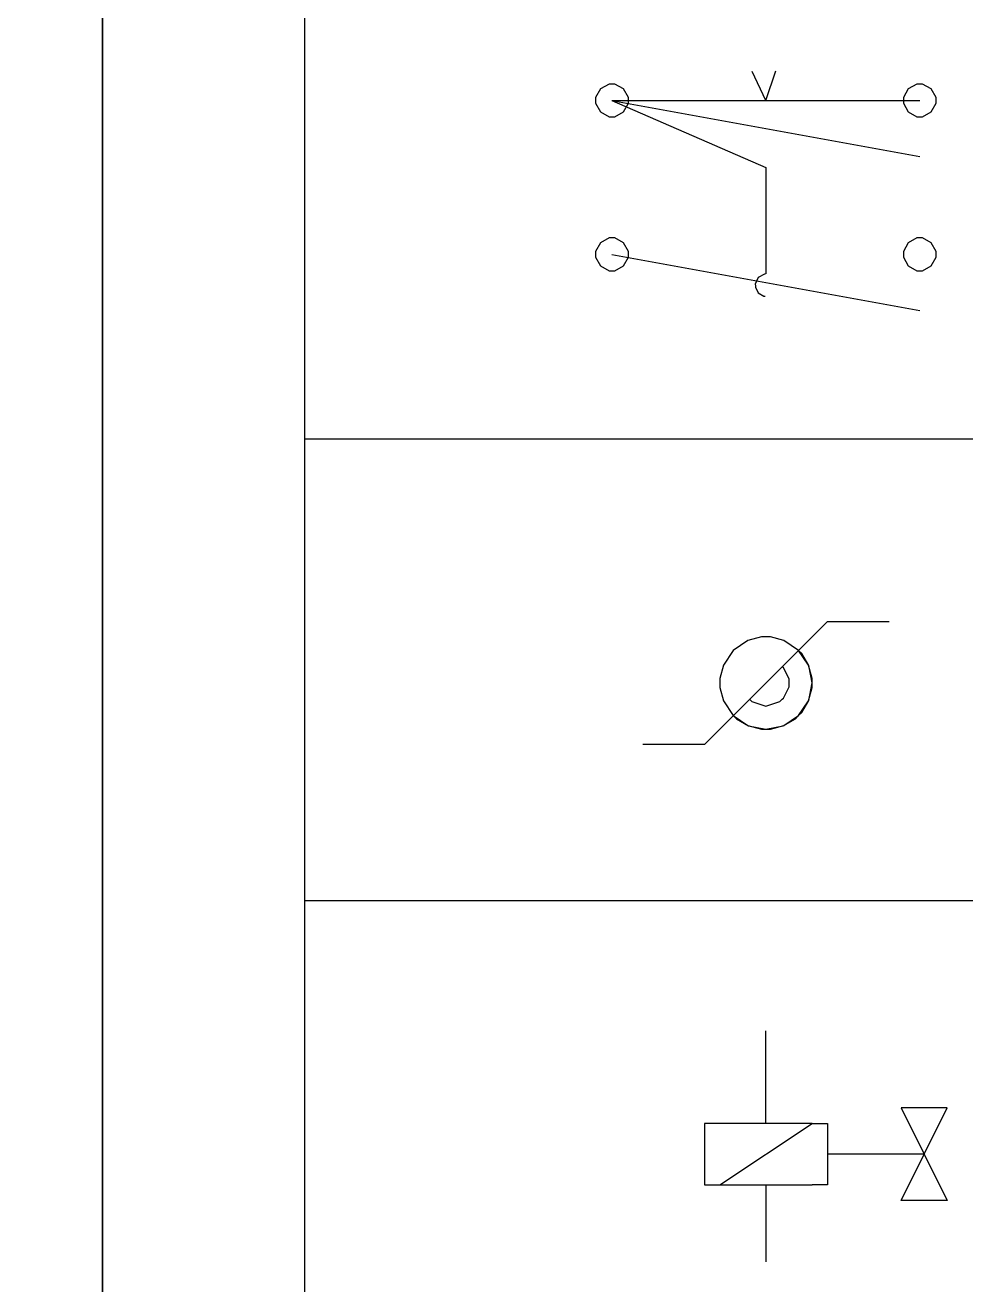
# Model space of a CAD drawing. Header units: millimetres. Extents: x 1974 to 2099, y 1386 to 1555.
# Drawn here: x 2069.255 to 2071.407, y 1483.71 to 1486.59 of the extents above; entities that cross this region are included whole.
import ezdxf

# ---------------------------------------------------------------- set-up
doc = ezdxf.new("R2010")
doc.units = ezdxf.units.MM
for name, color, linetype in [('MARGEM', 1, 'Continuous'), ('TEXTO', 4, 'Continuous'), ('TIMBRE', 7, 'Continuous')]:
    doc.layers.add(name, color=color, linetype=linetype)

msp = doc.modelspace()

# ---------------------------------------------------------------- linework, layer by layer
at = {"layer": 'MARGEM', "color": 7}
for points in [[(2039.7316, 1470.5843), (2069.4316, 1470.5843), (2069.4316, 1491.6093), (2039.7316, 1491.6093)], [(2069.4316, 1470.5843), (2099.1316, 1470.5843), (2099.1316, 1491.6093), (2069.4316, 1491.6093)]]:
    msp.add_lwpolyline(points, close=True, dxfattribs=at)
at = {"layer": 'TEXTO', "color": 0}
for p, q in [((2070.9492, 1486.4185), (2070.9182, 1486.4845)), ((2070.9492, 1486.4185), (2070.9723, 1486.4859)), ((2070.5905, 1486.4559), (2070.5707, 1486.445)), ((2070.5972, 1486.4559), (2070.5905, 1486.4559)), ((2070.6038, 1486.4559), (2070.5972, 1486.4559)), ((2070.6236, 1486.445), (2070.6038, 1486.4559)), ((2071.2945, 1486.4559), (2071.2747, 1486.445)), ((2071.3012, 1486.4559), (2071.2945, 1486.4559)), ((2071.3078, 1486.4559), (2071.3012, 1486.4559)), ((2071.3276, 1486.445), (2071.3078, 1486.4559)), ((2070.5707, 1486.445), (2070.5597, 1486.4252)), ((2070.6346, 1486.4252), (2070.6236, 1486.445)), ((2071.2747, 1486.445), (2071.2638, 1486.4252)), ((2071.3387, 1486.4252), (2071.3276, 1486.445)), ((2070.5597, 1486.4252), (2070.5597, 1486.4185)), ((2070.5597, 1486.4185), (2070.5597, 1486.4119)), ((2070.5597, 1486.4119), (2070.5707, 1486.3921)), ((2070.5972, 1486.4185), (2070.9494, 1486.2647)), ((2070.5972, 1486.4185), (2071.3015, 1486.2904)), ((2070.5972, 1486.4185), (2071.3012, 1486.4185)), ((2070.6236, 1486.3921), (2070.6346, 1486.4119)), ((2070.6346, 1486.4185), (2070.6346, 1486.4252)), ((2070.6346, 1486.4119), (2070.6346, 1486.4185)), ((2070.6346, 1486.4185), (2070.6346, 1486.4185)), ((2071.2638, 1486.4252), (2071.2638, 1486.4185)), ((2071.2638, 1486.4185), (2071.2638, 1486.4119)), ((2071.2638, 1486.4119), (2071.2747, 1486.3921)), ((2071.3276, 1486.3921), (2071.3387, 1486.4119)), ((2071.3387, 1486.4185), (2071.3387, 1486.4252)), ((2071.3387, 1486.4119), (2071.3387, 1486.4185)), ((2071.3387, 1486.4185), (2071.3387, 1486.4185)), ((2070.5707, 1486.3921), (2070.5905, 1486.381)), ((2070.5905, 1486.381), (2070.5972, 1486.381)), ((2070.5972, 1486.381), (2070.6038, 1486.381)), ((2070.6038, 1486.381), (2070.6236, 1486.3921)), ((2071.2747, 1486.3921), (2071.2945, 1486.381)), ((2071.2945, 1486.381), (2071.3012, 1486.381)), ((2071.3012, 1486.381), (2071.3078, 1486.381)), ((2071.3078, 1486.381), (2071.3276, 1486.3921)), ((2070.9494, 1486.2647), (2070.9494, 1486.0217)), ((2070.5707, 1486.0929), (2070.5597, 1486.0731)), ((2070.5905, 1486.1039), (2070.5707, 1486.0929)), ((2070.5972, 1486.1039), (2070.5905, 1486.1039)), ((2070.6038, 1486.1039), (2070.5972, 1486.1039)), ((2070.6236, 1486.0929), (2070.6038, 1486.1039)), ((2070.6346, 1486.0731), (2070.6236, 1486.0929)), ((2071.2747, 1486.0929), (2071.2638, 1486.0731)), ((2071.2945, 1486.1039), (2071.2747, 1486.0929)), ((2071.3012, 1486.1039), (2071.2945, 1486.1039)), ((2071.3078, 1486.1039), (2071.3012, 1486.1039)), ((2071.3276, 1486.0929), (2071.3078, 1486.1039)), ((2071.3387, 1486.0731), (2071.3276, 1486.0929)), ((2070.5597, 1486.0731), (2070.5597, 1486.0664)), ((2070.5597, 1486.0664), (2070.5597, 1486.0598)), ((2070.5597, 1486.0598), (2070.5707, 1486.04)), ((2070.5972, 1486.0664), (2071.3015, 1485.9384)), ((2070.6236, 1486.04), (2070.6346, 1486.0598)), ((2070.6346, 1486.0664), (2070.6346, 1486.0731)), ((2070.6346, 1486.0598), (2070.6346, 1486.0664)), ((2070.6346, 1486.0664), (2070.6346, 1486.0664)), ((2071.2638, 1486.0731), (2071.2638, 1486.0664)), ((2071.2638, 1486.0664), (2071.2638, 1486.0598)), ((2071.2638, 1486.0598), (2071.2747, 1486.04)), ((2071.3276, 1486.04), (2071.3387, 1486.0598)), ((2071.3387, 1486.0664), (2071.3387, 1486.0731)), ((2071.3387, 1486.0598), (2071.3387, 1486.0664)), ((2071.3387, 1486.0664), (2071.3387, 1486.0664)), ((2070.5707, 1486.04), (2070.5905, 1486.0291)), ((2070.5905, 1486.0291), (2070.5972, 1486.0291)), ((2070.5972, 1486.0291), (2070.6038, 1486.0291)), ((2070.6038, 1486.0291), (2070.6236, 1486.04)), ((2071.2747, 1486.04), (2071.2945, 1486.0291)), ((2071.2945, 1486.0291), (2071.3012, 1486.0291)), ((2071.3012, 1486.0291), (2071.3078, 1486.0291)), ((2071.3078, 1486.0291), (2071.3276, 1486.04)), ((2070.9317, 1486.0133), (2070.925, 1485.9982)), ((2070.925, 1485.9982), (2070.9252, 1485.9946)), ((2070.9458, 1486.0215), (2070.9317, 1486.0133)), ((2070.9494, 1486.0217), (2070.9458, 1486.0215)), ((2070.9252, 1485.9946), (2070.9253, 1485.9917)), ((2070.9253, 1485.9917), (2070.9319, 1485.9786)), ((2070.9319, 1485.9786), (2070.9442, 1485.971)), ((2070.9442, 1485.971), (2070.9473, 1485.9706)), ((2098.7779, 1485.644), (2069.8934, 1485.644)), ((2071.0902, 1485.2272), (2070.8087, 1484.9455)), ((2071.0902, 1485.2272), (2071.2311, 1485.2272)), ((2070.9392, 1485.1919), (2070.9083, 1485.1837)), ((2070.9494, 1485.1919), (2070.9392, 1485.1919)), ((2070.9596, 1485.1919), (2070.9494, 1485.1919)), ((2070.9905, 1485.1837), (2070.9596, 1485.1919)), ((2070.8747, 1485.161), (2070.852, 1485.1274)), ((2070.9083, 1485.1837), (2070.8747, 1485.161)), ((2071.024, 1485.161), (2070.9905, 1485.1837)), ((2071.0466, 1485.1274), (2071.024, 1485.161)), ((2071.0313, 1485.1538), (2071.0241, 1485.161)), ((2071.0473, 1485.1261), (2071.0313, 1485.1538)), ((2070.852, 1485.1274), (2070.8438, 1485.0966)), ((2070.9892, 1485.1212), (2070.9868, 1485.1236)), ((2071.0022, 1485.0957), (2070.9892, 1485.1212)), ((2071.055, 1485.0966), (2071.0466, 1485.1274)), ((2071.055, 1485.0864), (2071.0473, 1485.1261)), ((2070.8438, 1485.0966), (2070.8438, 1485.0863)), ((2070.8438, 1485.0863), (2070.8438, 1485.0761)), ((2070.8438, 1485.0761), (2070.852, 1485.0453)), ((2070.9892, 1485.0516), (2071.0022, 1485.0777)), ((2071.0022, 1485.0863), (2071.0022, 1485.0957)), ((2071.0022, 1485.0777), (2071.0022, 1485.0863)), ((2071.0466, 1485.0453), (2071.055, 1485.0761)), ((2071.0473, 1485.0466), (2071.055, 1485.0864)), ((2071.055, 1485.0863), (2071.055, 1485.0966)), ((2071.055, 1485.0761), (2071.055, 1485.0863)), ((2071.055, 1485.0863), (2071.055, 1485.0863)), ((2070.852, 1485.0453), (2070.8747, 1485.0117)), ((2070.9121, 1485.0491), (2070.9172, 1485.0439)), ((2070.9815, 1485.0439), (2070.9868, 1485.0491)), ((2070.9868, 1485.0491), (2070.9892, 1485.0516)), ((2071.024, 1485.0117), (2071.0466, 1485.0453)), ((2071.0313, 1485.0189), (2071.0473, 1485.0466)), ((2070.9172, 1485.0439), (2070.9494, 1485.0337)), ((2070.9494, 1485.0337), (2070.9815, 1485.0439)), ((2071.0241, 1485.0117), (2071.0313, 1485.0189)), ((2070.8747, 1485.0117), (2070.8819, 1485.0045)), ((2070.8747, 1485.0117), (2070.9083, 1484.9891)), ((2070.8819, 1485.0045), (2070.9097, 1484.9885)), ((2070.9083, 1484.9891), (2070.9392, 1484.9807)), ((2070.9097, 1484.9885), (2070.9494, 1484.9809)), ((2070.9494, 1484.9809), (2070.9891, 1484.9885)), ((2070.9596, 1484.9807), (2070.9905, 1484.9891)), ((2070.9891, 1484.9885), (2071.0169, 1485.0044)), ((2070.9905, 1484.9891), (2071.024, 1485.0117)), ((2071.0169, 1485.0044), (2071.0241, 1485.0117)), ((2070.9392, 1484.9807), (2070.9494, 1484.9807)), ((2070.9494, 1484.9807), (2070.9596, 1484.9807)), ((2070.8087, 1484.9455), (2070.6678, 1484.9455)), ((2098.7779, 1484.5882), (2069.8934, 1484.5882)), ((2070.9494, 1484.1851), (2070.9494, 1484.2906)), ((2070.9494, 1484.0794), (2070.9494, 1484.1851)), ((2071.3641, 1484.1146), (2071.2585, 1484.1146)), ((2071.2585, 1484.1146), (2071.3641, 1483.9034)), ((2071.2585, 1483.9034), (2071.3641, 1484.1146)), ((2070.8087, 1484.0794), (2070.8087, 1483.9387)), ((2071.055, 1484.0794), (2070.8087, 1484.0794)), ((2070.8438, 1483.9387), (2071.055, 1484.0794)), ((2071.055, 1484.0794), (2071.0902, 1484.0794)), ((2071.0902, 1484.0794), (2071.0902, 1483.9387)), ((2071.3113, 1484.0091), (2071.0902, 1484.0091)), ((2070.8087, 1483.9387), (2071.055, 1483.9387)), ((2070.9494, 1483.9387), (2070.9494, 1483.833)), ((2071.0902, 1483.9387), (2071.055, 1483.9387)), ((2071.3641, 1483.9034), (2071.2585, 1483.9034)), ((2070.9494, 1483.833), (2070.9494, 1483.7627))]:
    msp.add_line(p, q, dxfattribs=at)
at = {"layer": 'TIMBRE', "color": 12}
msp.add_lwpolyline([(2069.8934, 1470.9723), (2098.7779, 1470.9723), (2098.7779, 1490.6093), (2069.8934, 1490.6093)], close=True, dxfattribs=at)

doc.saveas('drawing.dxf')
